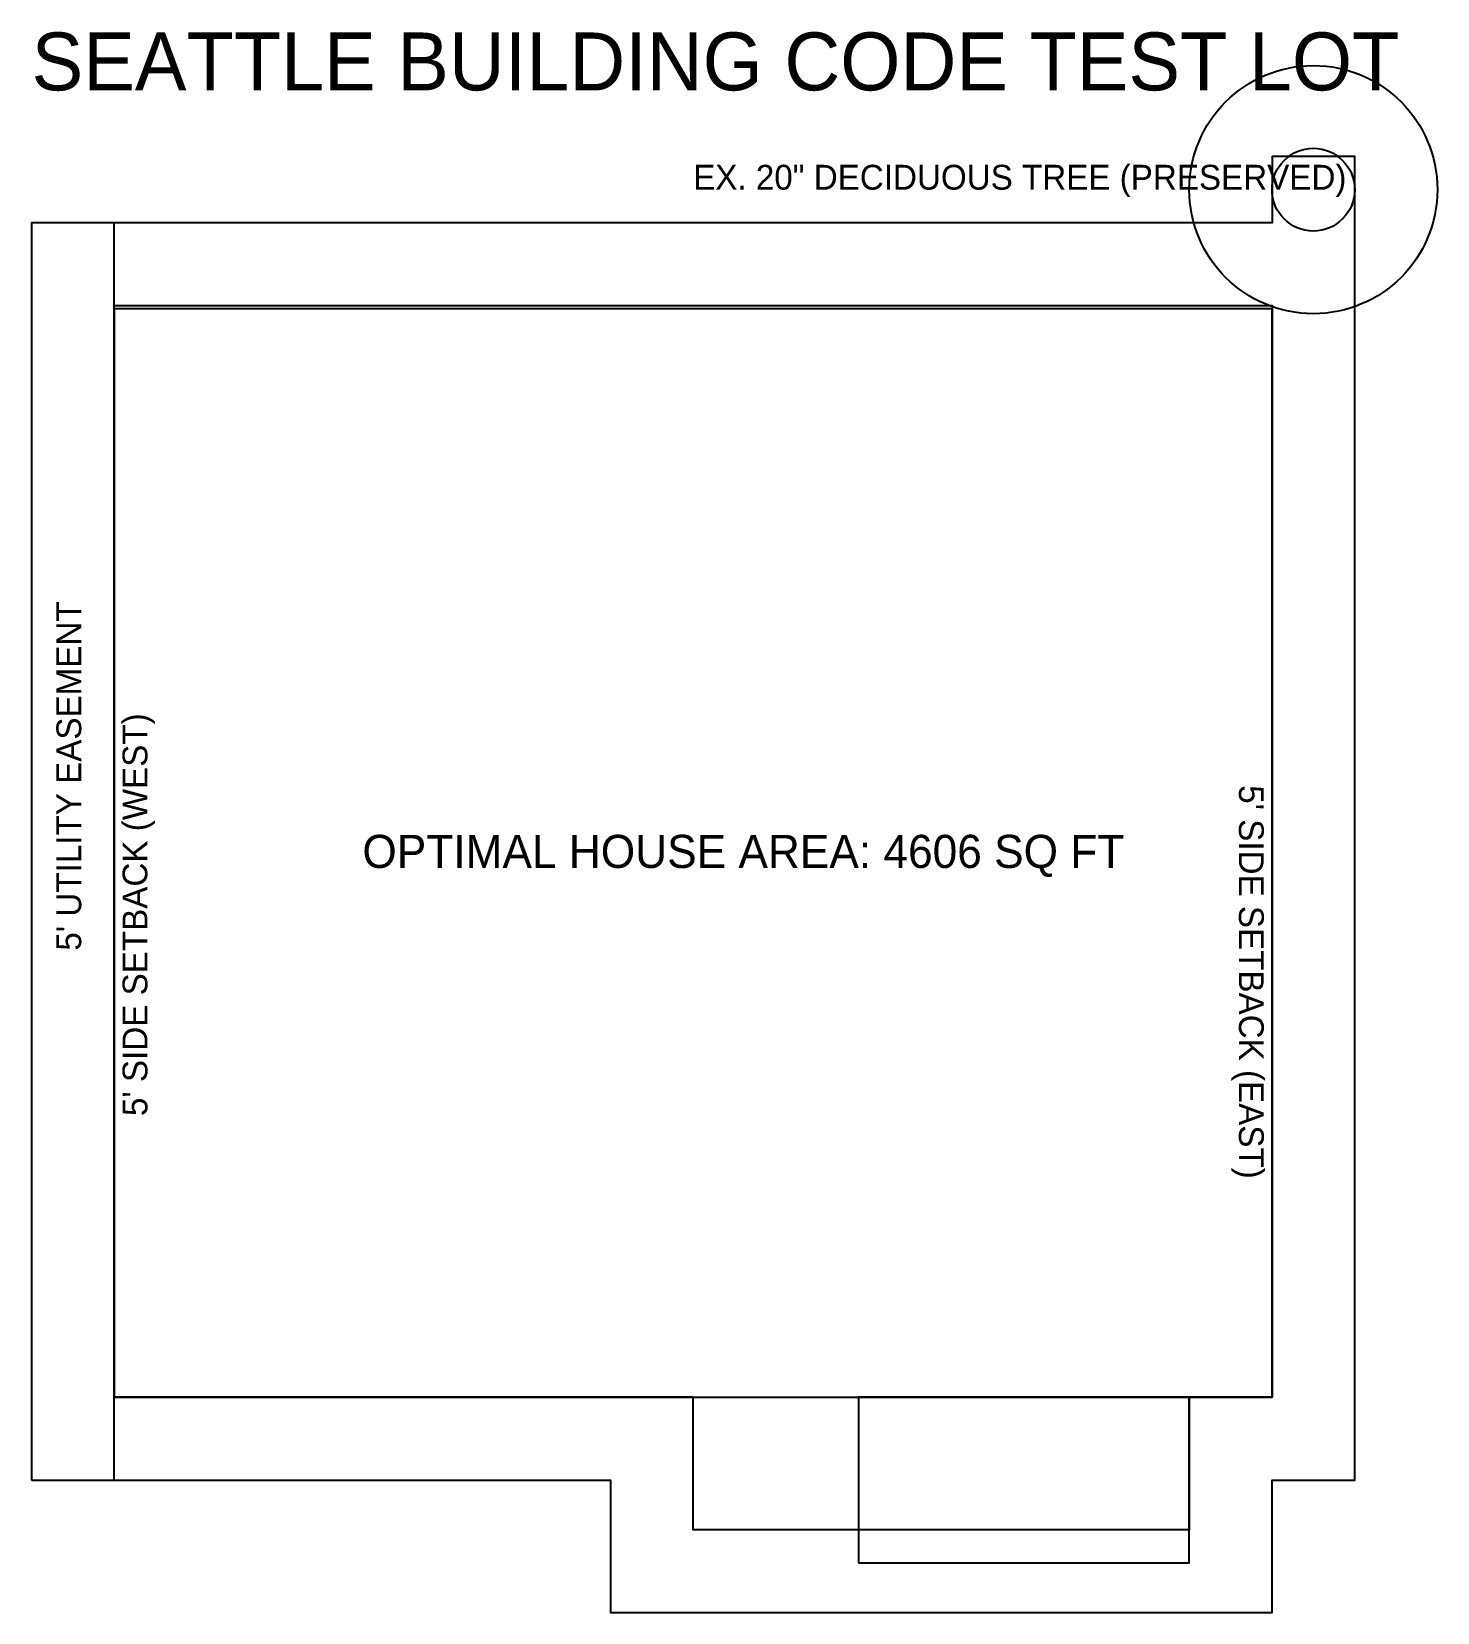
# Model space of a CAD drawing. Header units: metres. Extents: x 0 to 85, y 0 to 95.6.
import ezdxf

# ---------------------------------------------------------------- set-up
doc = ezdxf.new("R2010")
doc.units = ezdxf.units.M
doc.linetypes.add('DASHED', pattern=[0.25, -0.25])
for name, color, linetype in [('ANNOTATIONS', 7, 'Continuous'), ('BUILDING_SETBACK', 3, 'Continuous'), ('LOT_BOUNDARY', 1, 'Continuous'), ('SBC_DOOR', 2, 'Continuous'), ('SBC_HOUSE_FOOTPRINT', 6, 'Continuous'), ('SBC_PARKING', 6, 'Continuous'), ('TREES', 3, 'Continuous'), ('UTILITIES', 5, 'Continuous')]:
    doc.layers.add(name, color=color, linetype=linetype)

msp = doc.modelspace()

# ---------------------------------------------------------------- linework, layer by layer
at = {"layer": 'BUILDING_SETBACK', "linetype": 'DASHED'}
msp.add_lwpolyline([(5, 13), (5, 79), (75, 79), (75, 13), (70, 13), (70, 5), (40, 5), (40, 13)], close=True, dxfattribs=at)
at = {"layer": 'LOT_BOUNDARY'}
msp.add_lwpolyline([(0, 8), (35, 8), (35, 0), (75, 0), (75, 8), (80, 8), (80, 88), (75, 88), (75, 84), (0, 84)], close=True, dxfattribs=at)
at = {"layer": 'SBC_DOOR'}
msp.add_line((30, 13), (40, 13), dxfattribs=at)
at = {"layer": 'SBC_HOUSE_FOOTPRINT'}
msp.add_lwpolyline([(5, 13), (75, 13), (75, 78.8), (5, 78.8)], close=True, dxfattribs=at)
at = {"layer": 'SBC_PARKING'}
msp.add_lwpolyline([(50, 3), (70, 3), (70, 13), (50, 13)], close=True, dxfattribs=at)
at = {"layer": 'TREES', "linetype": 'DASHED'}
msp.add_circle((77.5, 86), 7.5, dxfattribs=at)
at = {"layer": 'TREES'}
msp.add_circle((77.5, 86), 2.5, dxfattribs=at)
at = {"layer": 'UTILITIES', "linetype": 'DASHED'}
msp.add_line((5, 8), (5, 84), dxfattribs=at)

# ---------------------------------------------------------------- texts
at = {"layer": 'ANNOTATIONS'}
for s, height, p in [('SEATTLE BUILDING CODE TEST LOT', 3.5, (0, 92)), ('EX. 20" DECIDUOUS TREE (PRESERVED)', 1.5, (40, 86)), ('OPTIMAL HOUSE AREA: 4606 SQ FT', 2, (20, 45))]:
    msp.add_text(s, height=height, dxfattribs=at).set_placement(p)
for s, rotation, p in [("5' UTILITY EASEMENT", 90, (3, 40)), ("5' SIDE SETBACK (WEST)", 90, (7, 30)), ("5' SIDE SETBACK (EAST)", 270, (73, 50))]:
    msp.add_text(s, height=1.5, rotation=rotation, dxfattribs=at).set_placement(p)

doc.saveas('drawing.dxf')
